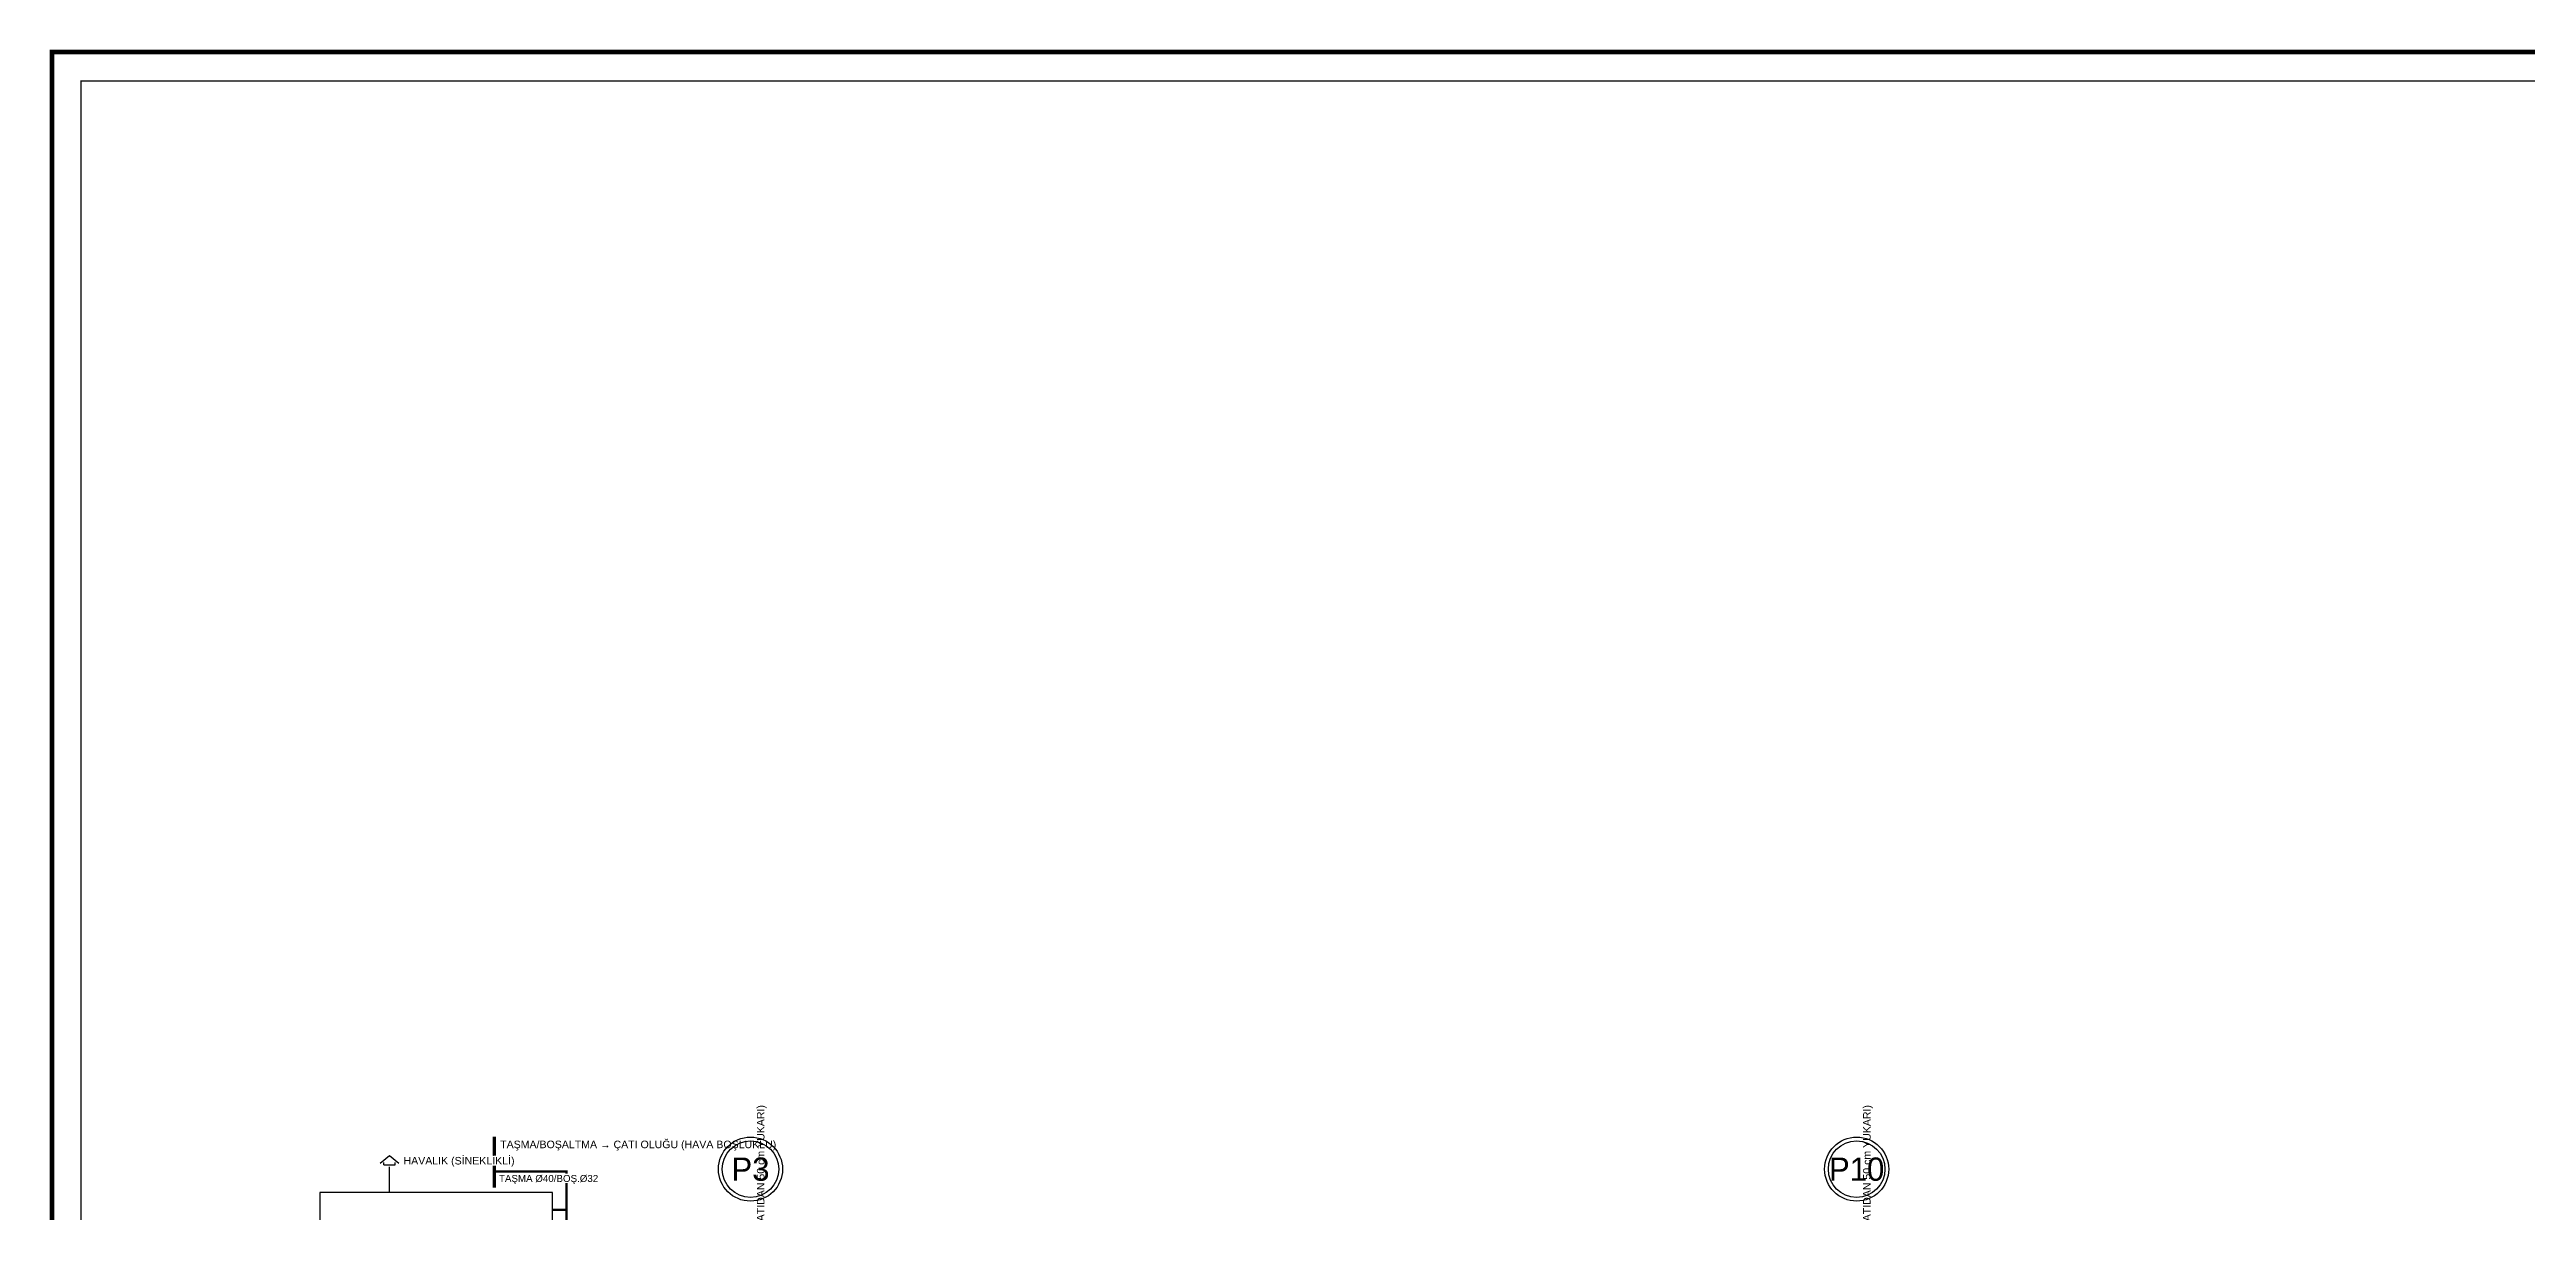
# Model space of a CAD drawing. Header units: centimetres. Extents: x -3962 to 31822, y -2 to 2802.
# Drawn here: x 15038 to 17165, y 1804 to 2802 of the extents above; entities that cross this region are included whole.
import ezdxf
from ezdxf.enums import TextEntityAlignment as Align

# ---------------------------------------------------------------- set-up
doc = ezdxf.new("R2010")
doc.units = ezdxf.units.CM
doc.linetypes.add('YAGMUR HATTI', pattern=[36, 30, -6])
for name, color, linetype in [('ROTAS-PAFTA', 7, 'CONTINUOUS'), ('ROTAS-PISSU-CAP', 211, 'CONTINUOUS'), ('ROTAS-RAST-TEM-SU-DEPOSU', 11, 'CONTINUOUS'), ('ROTAS-SOGUKSU-BORU', 5, 'CONTINUOUS'), ('ROTAS-TEFRIS', 15, 'CONTINUOUS'), ('ROTAS-TEMIZSU-CAP', 101, 'CONTINUOUS'), ('ROTAS-YAGMUR-BORUSU', 3, 'YAGMUR HATTI'), ('ROTAS-YAGMUR-BORUSU-CAP', 3, 'CONTINUOUS'), ('ROTAS-YAZI', 7, 'CONTINUOUS')]:
    doc.layers.add(name, color=color, linetype=linetype)
doc.styles.add('ROTAS', font='arial.ttf')

# ---------------------------------------------------------------- blocks, each defined once
blk = doc.blocks.new('ROTAS-PIS-SU-KOLON-NO')
for radius in [27.5, 24.3]:
    blk.add_circle((0, 0), radius)
blk.add_attdef('K', text='', height=20).set_placement((0, 0), align=Align.MIDDLE_CENTER)

msp = doc.modelspace()

# ---------------------------------------------------------------- linework, layer by layer
at = {"layer": 'ROTAS-PAFTA'}
for points, const_width in [([(15040, 0), (26330, 0), (26330, 2800), (15040, 2800)], 4), ([(15065, 25), (26305, 25), (26305, 2775), (15065, 2775)], 1)]:
    msp.add_lwpolyline(points, close=True, dxfattribs=dict(at, const_width=const_width))
at = {"layer": 'ROTAS-RAST-TEM-SU-DEPOSU'}
msp.add_lwpolyline([(15270, 1700), (15470, 1700), (15470, 1820), (15270, 1820)], close=True, dxfattribs=at)
at = {"layer": 'ROTAS-SOGUKSU-BORU'}
for p, q in [((15325.2, 1843.6), (15325.2, 1845.6)), ((15325.2, 1843.6), (15334.8, 1843.6)), ((15330, 1820), (15330, 1842)), ((15334.8, 1843.6), (15334.8, 1845.6))]:
    msp.add_line(p, q, dxfattribs=at)
msp.add_lwpolyline([(15322, 1845.2), (15330, 1851.6), (15338, 1845.2)], dxfattribs=at)
at = {"layer": 'ROTAS-SOGUKSU-BORU', "const_width": 2}
for points in [[(15482, 1805), (15482, 1838), (15420, 1838)], [(15470, 1706), (15482, 1706), (15482, 1805), (15470, 1805)]]:
    msp.add_lwpolyline(points, dxfattribs=at)
at = {"layer": 'ROTAS-YAGMUR-BORUSU', "const_width": 3}
msp.add_lwpolyline([(15420, 1868), (15420, 1824)], dxfattribs=at)

# ---------------------------------------------------------------- block references
at = {"layer": 'ROTAS-TEFRIS'}
ref = msp.add_blockref('ROTAS-PIS-SU-KOLON-NO', (15640, 1840), dxfattribs=at)
ref.add_attrib('K', 'P3', dxfattribs={"height": 20}).set_placement((15640, 1840), align=Align.MIDDLE_CENTER)
ref = msp.add_blockref('ROTAS-PIS-SU-KOLON-NO', (16590, 1840), dxfattribs=at)
ref.add_attrib('K', 'P10', dxfattribs={"height": 20}).set_placement((16590, 1840), align=Align.MIDDLE_CENTER)

# ---------------------------------------------------------------- texts
at = {"layer": 'ROTAS-PISSU-CAP', "style": 'ROTAS'}
for p in [(15652, 1720), (16602, 1720)]:
    msp.add_text('HAVALIK Ø100 (ÇATIDAN 50 cm YUKARI)', height=6.5, rotation=90, dxfattribs=at).set_placement(p)

# ---------------------------------------------------------------- next in the draw order: wipeouts: each hides what was drawn before it
msp.add_wipeout([(15423.6, 1843), (15341, 1843), (15341, 1851.5), (15423.6, 1851.5)])

# ---------------------------------------------------------------- next in the draw order: texts
at = {"layer": 'ROTAS-YAGMUR-BORUSU-CAP', "style": 'ROTAS'}
msp.add_text('TAŞMA/BOŞALTMA → ÇATI OLUĞU (HAVA BOŞLUKLU)', height=6.5, dxfattribs=at).set_placement((15425, 1858))

# ---------------------------------------------------------------- next in the draw order: wipeouts: each hides what was drawn before it
msp.add_wipeout([(15488.2, 1828), (15423, 1828), (15423, 1836), (15488.2, 1836)])

# ---------------------------------------------------------------- next in the draw order: texts
at = {"layer": 'ROTAS-TEMIZSU-CAP', "style": 'ROTAS'}
msp.add_text('TAŞMA Ø40/BOŞ.Ø32', height=6, dxfattribs=at).set_placement((15424, 1829))
at = {"layer": 'ROTAS-YAZI', "style": 'ROTAS'}
msp.add_text('HAVALIK (SİNEKLİKLİ)', height=6.5, dxfattribs=at).set_placement((15342, 1844))

doc.saveas('drawing.dxf')
